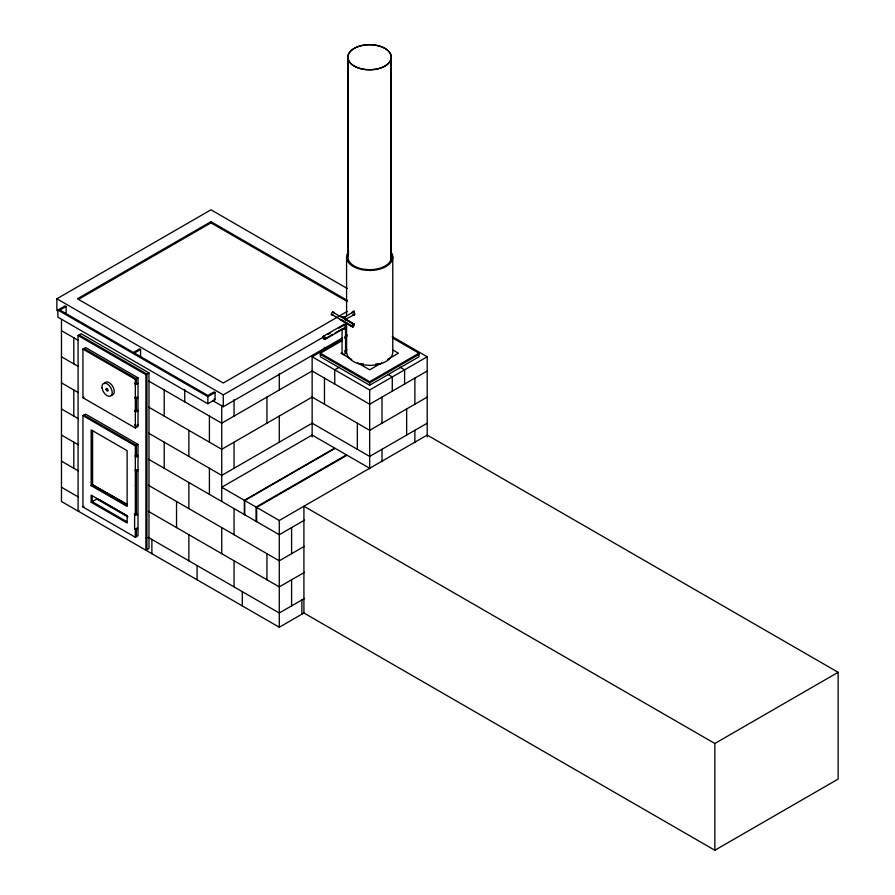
<?xml version="1.0" encoding="UTF-8"?>
<svg xmlns="http://www.w3.org/2000/svg" width="895" height="895" viewBox="0 0 895 895"><rect width="100%" height="100%" fill="white"/><g stroke="black" fill="none" stroke-linecap="round" stroke-linejoin="round"><path stroke-width="1.34" d="M345.28 319.851L345.325 318.038L342.863 316.617L341.633 317.322A1.745 1.007 -60 0 1 342.505 317.233M354.364 324.684L353.133 326.809L351.903 326.104A1.745 1.007 -60 0 1 353.133 323.968L354.364 324.684L332.593 312.109A1.745 1.007 -60 0 0 331.374 314.481A1.745 1.007 -60 0 0 332.906 314.716M56.866 310.643L56.866 298.785L210.963 209.81L347.238 288.492M140.593 356.613L140.593 349.497L134.429 353.055L207.875 395.467L214.039 391.909L215.069 392.502L215.069 399.617L207.875 403.768L57.884 317.166L57.884 310.05L65.078 305.9L66.107 306.493L66.107 313.608M347.204 300.328L210.963 221.68L77.406 298.785L223.291 383.004L347.215 311.46M66.107 306.493L59.943 310.05L133.4 352.462L139.564 348.905L140.593 349.497M78.615 299.277L210.963 222.866L347.204 301.514M78.089 335.536L81.188 333.745L148.984 372.891L148.984 548.456L145.896 550.246L145.896 374.681L78.089 335.536L78.089 511.101L79.118 510.508M82.944 349.117L85.618 347.573L138.009 377.824L138.009 426.456L135.335 428L82.944 397.749L82.944 349.117L135.335 379.368L138.009 377.824M82.944 397.749L83.973 397.156M145.896 374.681L148.984 372.891M82.944 415.66L85.618 414.128L138.009 444.367L138.009 535.713L135.335 537.257L82.944 507.006L82.944 415.66L135.335 445.911L138.009 444.367M344.094 317.322L354.364 311.393M57.884 310.05L207.875 396.653L215.069 392.502M345.325 318.038C342.203 320.947 353.189 315.834 354.454 314.19A1.891 0.94 66.1 0 0 353.626 312.142L353.335 311.863A1.891 0.94 66.1 0 0 352.216 312.97M323.352 336.307L343.893 324.449M56.866 298.785L223.291 394.874L324.415 336.486M328.029 334.394L330.434 333.007M338.869 328.141L347.294 323.274M324.225 339.239L332.66 334.372M335.066 332.974L342.304 328.801A1.745 1.007 0 0 0 345.19 328.912A1.745 1.007 0 0 0 344.262 327.324M325.098 339.328L345.638 327.458M212.439 400.468L223.291 406.733L342.472 337.918M344.888 336.531L347.294 335.144M312.142 436.939L312.142 356.769L342.103 339.462M344.508 338.086L346.902 336.699M127.358 504.422L92.196 484.587L126.945 504.657M392.525 337.93L418.983 353.212L418.983 356.769L369.669 385.242L320.365 356.769L320.365 353.212L342.013 340.704M91.167 485.661L127.124 506.413L127.124 450.655L91.167 429.902L91.167 485.661L92.196 485.056L126.945 505.127M344.508 351.131L346.902 349.744M312.579 370.754L221.736 423.201L148.492 380.912M82.944 507.006L83.973 506.413M91.167 502.263L127.124 523.027L127.124 515.9L91.167 495.148L91.167 502.263L96.817 498.996L127.974 516.997M339.227 367.23L334.741 369.814L334.741 384.056M135.335 485.537L136.364 484.945M312.579 396.854L221.736 449.29L148.413 406.968M381.662 362.9L369.669 369.814L357.687 362.9M387.647 359.432L398.443 353.212L392.446 349.744M320.365 353.212L369.669 381.673L418.983 353.212M418.983 354.398L369.669 382.859L320.365 354.398M312.579 422.943L221.736 475.39L148.413 433.057M312.142 356.769L369.669 389.985L427.206 356.769L427.206 436.939M427.206 371L369.669 404.216L312.142 371M145.896 538.387L146.925 537.783M244.335 500.305L334.741 448.104L312.142 435.059L221.736 487.26L244.335 500.305L244.335 514.535M244.749 500.54L335.155 448.35L346.454 454.873L256.048 507.062L244.749 500.54L244.749 514.782M427.206 397.1L369.669 430.316L312.142 397.1M256.664 521.662L256.664 507.42L347.07 455.231L369.669 468.275M427.206 423.201L369.669 456.416L312.142 423.201M256.664 507.42L279.274 520.476L427.206 435.059L838.134 672.313L838.134 779.075L714.859 850.25L303.92 612.997L303.92 506.234L714.859 743.488L838.134 672.313M304.58 520.096L279.274 534.707L148.413 459.157M304.322 546.342L279.274 560.807L148.357 485.224M304.513 572.33L279.274 586.896L148.357 511.325M304.513 598.431L279.274 612.997L148.313 537.392M61.475 319.683L61.475 501.491L279.274 627.238L304.244 612.818M359.398 363.885L363.504 363.885M375.833 363.885L379.95 363.885M392.278 336.598L427.206 356.769M344.709 318.586L354.207 324.057M344.418 318.609L354.331 324.337M331.351 314.234L353.133 326.809M340.391 319.459L352.82 326.955M340.436 319.806L352.518 326.977M400.121 367.23L404.607 369.814L404.607 384.056M387.792 374.345L392.278 376.929L392.278 391.171M340.906 353.212L351.69 359.432M214.039 399.025L215.069 399.617M79.118 334.943L146.937 374.076L146.925 549.653M61.475 330.669L78.391 340.436M83.973 348.524L136.364 378.775L136.364 383.418M61.475 356.769L78.279 366.469M61.475 382.87L78.279 392.569M83.973 415.067L136.364 445.318L136.364 456.249M61.475 408.959L78.279 418.67M61.475 435.059L78.279 444.77M61.475 461.16L78.279 470.859M98.64 499.231L126.989 515.609M126.945 521.74L92.196 501.67L92.196 495.74M61.475 487.26L78.122 496.87M340.559 320.074L341.633 320.175A1.745 1.007 -60 0 0 341.946 319.94M348.737 251.484A23.102 13.335 0 0 0 346.578 257.122L347.361 260.568A23.102 13.335 0 0 0 363.694 269.999L369.669 270.458A23.102 13.335 0 0 0 390.612 251.484M714.859 743.488L714.859 850.25M414.877 378.115L414.877 404.216M414.877 430.316L414.877 442.678M406.654 408.959L406.654 435.059M392.771 257.122L392.771 352.026A23.102 13.335 0 0 1 369.669 365.361L363.694 364.903A23.102 13.335 0 0 1 347.361 355.472L346.578 352.026L346.578 322.715M391.193 58.813A21.793 12.586 0 0 1 356.4 67.259A21.793 12.586 0 0 1 361.121 45.634A21.793 12.586 0 0 1 391.193 58.813L391.193 260.915M390.992 58.79A21.592 12.463 0 0 1 356.523 67.159A21.592 12.463 0 0 1 361.2 45.746A21.592 12.463 0 0 1 390.992 58.79L390.992 259.516M381.997 397.1L381.997 423.201M381.997 449.29L381.997 461.652M369.669 381.673L369.669 385.242M369.669 389.985L369.669 468.779M357.34 423.201L357.34 449.29M348.155 55.669L348.155 256.384M347.954 55.658L347.954 256.373M346.578 257.122L346.578 315.734M345.559 328.297L345.559 353.279M342.069 329.684L342.069 353.279M324.471 347.405L324.471 350.146M324.471 378.115L324.471 404.216M301.872 599.952L301.872 614.183M291.591 527.591L291.591 553.692M291.591 579.781L291.591 605.881M279.274 373.495L279.274 389.985M279.274 416.074L279.274 442.175M279.274 520.476L279.274 627.238M266.945 397.1L266.945 423.201M266.945 553.692L266.945 579.781M256.048 507.062L256.048 521.304M242.288 591.651L242.288 605.881M234.065 399.595L234.065 416.074M234.065 442.175L234.065 468.275M234.065 508.606L234.065 534.707M234.065 560.807L234.065 586.907M223.291 394.874L223.291 406.733M221.736 405.345L221.736 501.491M221.736 527.591L221.736 553.692M210.963 221.68L210.963 222.866M209.408 416.074L209.408 442.175M209.408 468.275L209.408 494.376M207.875 396.653L207.875 403.768M197.079 565.55L197.079 579.781M188.867 430.316L188.867 456.416M188.867 482.506L188.867 508.606M188.867 534.707L188.867 560.807M184.75 389.482L184.75 401.844M176.539 501.491L176.539 527.591M164.21 389.985L164.21 416.074M164.21 442.175L164.21 468.275M151.881 539.45L151.881 553.692M136.364 397.167L136.364 410.917M136.364 469.909L136.364 514.301M136.364 528.274L136.364 536.664M135.335 379.368L135.335 428M135.335 445.911L135.335 513.495A1.454 0.839 0 0 0 135.335 514.983A1.454 0.839 0 0 0 137.517 514.256A1.454 0.839 0 0 0 135.335 513.529M135.335 528.867L135.335 537.257M134.608 514.256L134.608 528.497M92.599 430.45L92.599 484.352M92.196 430.685L92.196 485.056M73.804 337.784L73.804 363.885M73.804 389.985L73.804 416.085M73.804 442.175L73.804 468.275M332.481 312.176A1.745 1.007 -60 0 1 333.824 312.814M343.221 317.233A1.745 1.007 60 0 1 344.844 318.049A1.745 1.007 60 0 1 345.157 320.074M354.051 311.259A1.745 1.007 60 0 0 353.491 311.303A1.745 0.873 66.1 0 1 353.972 311.281M343.535 325.243A1.745 1.007 60 0 1 344.877 324.594A1.745 1.007 60 0 1 345.985 326.899A1.745 1.007 60 0 1 344.452 327.145M345.045 352.496A1.745 1.007 0 0 1 345.146 353.849A1.745 1.007 0 0 1 342.819 354.028A1.745 1.007 0 0 1 342.304 352.708M390.723 253.867A21.793 12.586 0 0 1 369.669 269.697L364.03 269.272A21.793 12.586 0 0 1 348.625 260.378L347.875 257.122A21.793 12.586 0 0 1 348.625 253.867M354.476 314.268A1.891 0.94 66.1 0 1 353.626 315.118L353.335 314.95A1.891 0.94 66.1 0 1 353.033 314.671M353.335 311.986A1.745 1.13 53 0 1 354.722 314.022A1.745 1.13 53 0 1 353.335 314.839M104.312 383.742A7.261 4.195 60 0 1 112.613 386.192A7.261 4.195 60 0 1 111.304 395.187M137.394 397.156A1.454 0.839 0 0 1 137.304 398.398A1.454 0.839 0 0 1 135.179 398.23A1.454 0.839 0 0 1 135.637 397.022M137.394 424.443A1.454 0.839 0 0 1 137.304 425.684A1.454 0.839 0 0 1 135.179 425.517A1.454 0.839 0 0 1 135.637 424.308M137.327 528.072A1.454 0.839 0 0 1 136.253 529.325A1.454 0.839 0 0 1 134.664 528.274M137.293 469.461A1.454 0.839 0 0 1 137.763 470.669A1.454 0.839 0 0 1 135.637 470.826A1.454 0.839 0 0 1 135.548 469.595M322.983 337.102A1.745 1.007 60 0 0 324.84 339.406A1.745 1.007 60 0 0 324.84 336.934A1.745 1.007 60 0 0 322.983 337.102M106.08 389.37A1.454 0.839 60 0 0 107.747 391.037A1.454 0.839 60 0 0 107.445 388.833A1.454 0.839 60 0 0 106.08 389.37M102.03 387.848A7.261 4.195 60 0 0 110.387 396.194A7.261 4.195 60 0 0 108.854 385.197A7.261 4.195 60 0 0 102.03 387.848M135.335 384.112A1.454 0.839 0 0 0 137.774 383.731A1.454 0.839 0 0 0 135.995 382.702A1.454 0.839 0 0 0 135.335 384.112M135.335 411.398A1.454 0.839 0 0 0 137.774 411.018A1.454 0.839 0 0 0 135.995 409.988A1.454 0.839 0 0 0 135.335 411.398M135.85 456.674A1.454 0.839 0 0 0 138.02 455.947A1.454 0.839 0 0 0 135.85 455.219A1.454 0.839 0 0 0 135.85 456.674"/></g></svg>
